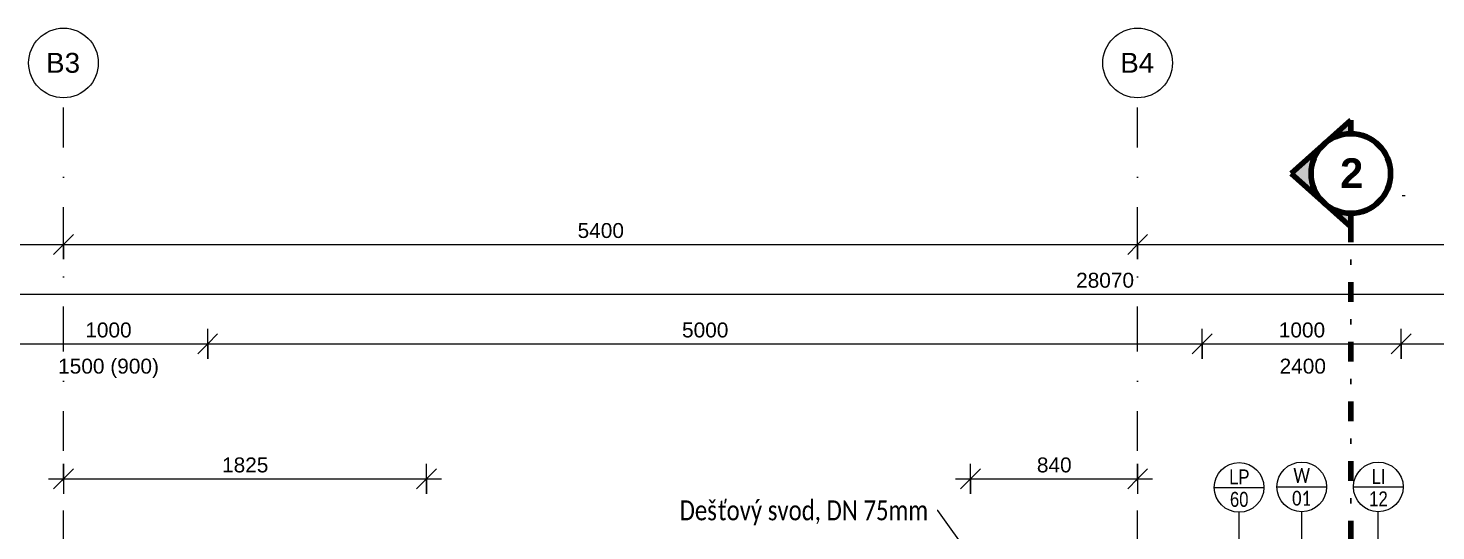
# Model space of a CAD drawing. Header units: millimetres. Extents: x -8668 to 43537, y -2985 to 58543.
# Drawn here: x 1593 to 8670, y 56015 to 58543 of the extents above; entities that cross this region are included whole.
import ezdxf

# ---------------------------------------------------------------- set-up
doc = ezdxf.new("R2010")
doc.units = ezdxf.units.MM
for name, pattern in [('HA_DashDot_10mm-S3mm', [500, 200, -150, 0, -150]), ('HA_DashDot_4mm-S1mm', [200, 100, -50, 0, -50]), ('HA_DashDot_6mm-S2mm', [300, 100, -100, 0, -100])]:
    doc.linetypes.add(name, pattern=pattern)
for name, color, linetype, lineweight in [('A-____-____-DIMS', 9, 'Continuous', 5), ('A-____-____-DIMS-50', 9, 'Continuous', 5), ('A-FLOR-HRAL-IDEN', 9, 'Continuous', 9), ('A-GENM-____-IDEN', 9, 'Continuous', 9), ('A-GLAZ-____-IDEN', 9, 'Continuous', 9), ('G-____-____-SYMB', 9, 'HA_DashDot_4mm-S1mm', 9), ('G-____-____-TEXT', 9, 'Continuous', 5), ('S-GRID-____-IDEN', 9, 'Continuous', 9), ('S-GRID-____-OTLN', 9, 'Continuous', 5)]:
    doc.layers.add(name, color=color, linetype=linetype, lineweight=lineweight)
doc.styles.add('Arial', font='arial.ttf', dxfattribs={"height": 100})
doc.styles.add('Arial_1', font='arial.ttf', dxfattribs={"height": 75})
doc.styles.add('Arial_2', font='arial.ttf', dxfattribs={"width": 0.8, "height": 75})
doc.styles.add('Arial_3', font='arial.ttf', dxfattribs={"height": 50})
doc.styles.add('Arial_B_1', font='arialbd.ttf', dxfattribs={"height": 150})
doc.styles.add('Calibri', font='calibri.ttf', dxfattribs={"width": 0.8, "height": 75})
doc.styles.add('Calibri_1', font='calibri.ttf', dxfattribs={"width": 0.8, "height": 100})
doc.dimstyles.new('Inner_Dimensions', dxfattribs={"dimscale": 304.8, "dimtxt": 76.519455, "dimasz": 0.328084, "dimexe": 0.246063, "dimexo": 0.0625, "dimgap": 0.032808, "dimtad": 1, "dimdec": 0, "dimzin": 0, "dimdsep": 46, "dimtxsty": 'Arial_1', "dimblk1": 'OBLIQUE', "dimblk2": 'OBLIQUE', "dimsah": 1, "dimcen": 0.09, "dimdle": 0.246063, "dimazin": 0, "dimtfac": 1, "dimtdec": 4, "dimtix": 1, "dimtmove": 2, "dimatfit": 3, "dimfxl": 0.246063, "dimfxlon": 1, "dimtvp": 1, "dimtolj": 1, "dimtzin": 0, "dimlwd": 9, "dimlwe": 9, "dimarcsym": 2})
doc.dimstyles.new('Inner_Dimensions_1', dxfattribs={"dimscale": 304.8, "dimtxt": 76.519455, "dimasz": 0.328084, "dimexe": 0.246063, "dimexo": 0.0625, "dimgap": 0.032808, "dimtad": 1, "dimdec": 0, "dimzin": 0, "dimdsep": 46, "dimtxsty": 'Arial_1', "dimblk1": 'OBLIQUE', "dimblk2": 'OBLIQUE', "dimsah": 1, "dimcen": 0.09, "dimdle": 0.246063, "dimazin": 0, "dimtfac": 1, "dimtdec": 4, "dimtix": 1, "dimtmove": 0, "dimatfit": 3, "dimfxl": 0.246063, "dimfxlon": 1, "dimtvp": 1, "dimtolj": 1, "dimtzin": 0, "dimlwd": 9, "dimlwe": 9, "dimarcsym": 2})

# ---------------------------------------------------------------- blocks, each defined once
blk = doc.blocks.new('Grid - Radius 3_5mm-353793-DPS_2NP - B')
at = {"layer": 'S-GRID-____-IDEN'}
blk.add_circle((0, 0), 3.5, dxfattribs=at)
blk = doc.blocks.new('DIMBLOCK50-DPS_2NP - B')
at = {"layer": 'A-____-____-DIMS-50', "lineweight": 9}
for p, q in [((1495.7, 56880.6), (1495.7, 57030.6)), ((1495.7, 56955.6), (1545.7, 57005.6)), ((2495.7, 56880.6), (2495.7, 57030.6)), ((2495.7, 56955.6), (2545.7, 57005.6)), ((1495.7, 56955.6), (1445.7, 56905.6)), ((1495.7, 56955.6), (2495.7, 56955.6)), ((1495.7, 56955.6), (1495.7, 56880.6)), ((2495.7, 56955.6), (2445.7, 56905.6)), ((2495.7, 56955.6), (2495.7, 56880.6))]:
    blk.add_line(p, q, dxfattribs=at)
at = {"layer": 'A-____-____-DIMS-50', "color": 0, "lineweight": 9, "insert": (1880.3, 57063), "char_height": 75, "width": 276.883, "attachment_point": 1, "line_spacing_factor": 0.941778, "style": 'Arial_1'}
blk.add_mtext('1000', dxfattribs=at)
blk = doc.blocks.new('_Oblique')
at = {"color": 0, "linetype": 'ByBlock', "lineweight": -2}
blk.add_line((-0.5, -0.5), (0.5, 0.5), dxfattribs=at)
blk = doc.blocks.new('DIMBLOCK51-DPS_2NP - B')
at = {"layer": 'A-____-____-DIMS-50', "lineweight": 9}
for p, q in [((2495.7, 56880.6), (2495.7, 57030.6)), ((2495.7, 56955.6), (2545.7, 57005.6)), ((7495.7, 56880.6), (7495.7, 57030.6)), ((7495.7, 56955.6), (7545.7, 57005.6)), ((2495.7, 56955.6), (2445.7, 56905.6)), ((2495.7, 56955.6), (7495.7, 56955.6)), ((2495.7, 56955.6), (2495.7, 56880.6)), ((7495.7, 56955.6), (7445.7, 56905.6)), ((7495.7, 56955.6), (7495.7, 56880.6))]:
    blk.add_line(p, q, dxfattribs=at)
at = {"layer": 'A-____-____-DIMS-50', "color": 0, "lineweight": 9, "insert": (4880.3, 57063), "char_height": 75, "width": 276.883, "attachment_point": 1, "line_spacing_factor": 0.941778, "style": 'Arial_1'}
blk.add_mtext('5000', dxfattribs=at)
blk = doc.blocks.new('DIMBLOCK52-DPS_2NP - B')
at = {"layer": 'A-____-____-DIMS-50', "lineweight": 9}
for p, q in [((7495.7, 56880.6), (7495.7, 57030.6)), ((7495.7, 56955.6), (7545.7, 57005.6)), ((8495.7, 56880.6), (8495.7, 57030.6)), ((8495.7, 56955.6), (8545.7, 57005.6)), ((7495.7, 56955.6), (7445.7, 56905.6)), ((7495.7, 56955.6), (8495.7, 56955.6)), ((7495.7, 56955.6), (7495.7, 56880.6)), ((8495.7, 56955.6), (8445.7, 56905.6)), ((8495.7, 56955.6), (8495.7, 56880.6))]:
    blk.add_line(p, q, dxfattribs=at)
at = {"layer": 'A-____-____-DIMS-50', "color": 0, "lineweight": 9, "insert": (7880.3, 57063), "char_height": 75, "width": 276.883, "attachment_point": 1, "line_spacing_factor": 0.941778, "style": 'Arial_1'}
blk.add_mtext('1000', dxfattribs=at)
blk = doc.blocks.new('DIMBLOCK53-DPS_2NP - B')
at = {"layer": 'A-____-____-DIMS-50', "lineweight": 9}
for p, q in [((8495.7, 56880.6), (8495.7, 57030.6)), ((8495.7, 56955.6), (8545.7, 57005.6)), ((11845.7, 56880.6), (11845.7, 57030.6)), ((11845.7, 56955.6), (11895.7, 57005.6)), ((8495.7, 56955.6), (8445.7, 56905.6)), ((8495.7, 56955.6), (11845.7, 56955.6)), ((8495.7, 56955.6), (8495.7, 56880.6)), ((11845.7, 56955.6), (11795.7, 56905.6)), ((11845.7, 56955.6), (11845.7, 56880.6))]:
    blk.add_line(p, q, dxfattribs=at)
at = {"layer": 'A-____-____-DIMS-50', "color": 0, "lineweight": 9, "insert": (10055.3, 57063), "char_height": 75, "width": 276.883, "attachment_point": 1, "line_spacing_factor": 0.941778, "style": 'Arial_1'}
blk.add_mtext('3350', dxfattribs=at)
blk = doc.blocks.new('HA_TAG_WD - Type Mark-1536199-DPS_2NP - B')
at = {"layer": 'A-GLAZ-____-IDEN'}
blk.add_line((-2.5, 0), (2.5, 0), dxfattribs=at)
blk.add_circle((0, 0), 2.5, dxfattribs=at)
blk = doc.blocks.new('Section - With Sheet Number-366786-DPS_2NP - B')
at = {"layer": 'G-____-____-SYMB', "linetype": 'Continuous', "lineweight": 5}
h = blk.add_hatch(color=256, dxfattribs=at)
edge = h.paths.add_edge_path()
edge.add_line((1.37, 0), (0, 0))
edge.add_arc((-4, 0), 4, 0, 180)
edge.add_line((-8, 0), (-9.37, 0))
edge.add_line((-9.37, 0), (-4, 6))
edge.add_line((-4, 6), (1.37, 0))
at = {"layer": 'G-____-____-SYMB', "linetype": 'Continuous', "lineweight": 100}
for p, q in [((-4, 6), (-9.37, 0)), ((1.37, 0), (-4, 6)), ((-9.37, 0), (-8, 0)), ((0, 0), (1.37, 0))]:
    blk.add_line(p, q, dxfattribs=at)
blk.add_circle((-4, 0), 4, dxfattribs=at)
blk.add_arc((-4, 0), 4, 0, 180, dxfattribs=at)
blk = doc.blocks.new('DIMBLOCK239-DPS_2NP - B')
at = {"layer": 'A-____-____-DIMS-50', "lineweight": 9}
for p, q in [((-6864.3, 57130.6), (-6864.3, 57280.6)), ((-6864.3, 57205.6), (-6814.3, 57255.6)), ((21205.7, 57130.6), (21205.7, 57280.6)), ((21205.7, 57205.6), (21255.7, 57255.6)), ((-6939.3, 57205.6), (21280.7, 57205.6)), ((-6864.3, 57205.6), (-6914.3, 57155.6)), ((-6864.3, 57205.6), (-6864.3, 57130.6)), ((21205.7, 57205.6), (21155.7, 57155.6)), ((21205.7, 57205.6), (21205.7, 57130.6))]:
    blk.add_line(p, q, dxfattribs=at)
at = {"layer": 'A-____-____-DIMS-50', "color": 0, "lineweight": 9, "insert": (6861.3, 57313), "char_height": 75, "width": 346.103, "attachment_point": 1, "line_spacing_factor": 0.941778, "style": 'Arial_1'}
blk.add_mtext('28070', dxfattribs=at)
blk = doc.blocks.new('HA_TAG_GM_Products - Generic-588599-DPS_2NP - B')
at = {"layer": 'A-GENM-____-IDEN'}
blk.add_line((-2.5, 0), (2.5, 0), dxfattribs=at)
blk.add_circle((0, 0), 2.5, dxfattribs=at)
blk = doc.blocks.new('DIMBLOCK255-DPS_2NP - B')
at = {"layer": 'A-____-____-DIMS-50', "lineweight": 9}
for p, q in [((-929.3, 57380.6), (-929.3, 57530.6)), ((-929.3, 57455.6), (-879.3, 57505.6)), ((1770.7, 57380.6), (1770.7, 57530.6)), ((1770.7, 57455.6), (1820.7, 57505.6)), ((-929.3, 57455.6), (-979.3, 57405.6)), ((-929.3, 57455.6), (1770.7, 57455.6)), ((-929.3, 57455.6), (-929.3, 57380.6)), ((1770.7, 57455.6), (1720.7, 57405.6)), ((1770.7, 57455.6), (1770.7, 57380.6))]:
    blk.add_line(p, q, dxfattribs=at)
at = {"layer": 'A-____-____-DIMS-50', "color": 0, "lineweight": 9, "insert": (305.3, 57563), "char_height": 75, "width": 276.883, "attachment_point": 1, "line_spacing_factor": 0.941778, "style": 'Arial_1'}
blk.add_mtext('2700', dxfattribs=at)
blk = doc.blocks.new('DIMBLOCK256-DPS_2NP - B')
at = {"layer": 'A-____-____-DIMS-50', "lineweight": 9}
for p, q in [((1770.7, 57380.6), (1770.7, 57530.6)), ((1770.7, 57455.6), (1820.7, 57505.6)), ((7170.7, 57380.6), (7170.7, 57530.6)), ((7170.7, 57455.6), (7220.7, 57505.6)), ((1770.7, 57455.6), (1720.7, 57405.6)), ((1770.7, 57455.6), (7170.7, 57455.6)), ((1770.7, 57455.6), (1770.7, 57380.6)), ((7170.7, 57455.6), (7120.7, 57405.6)), ((7170.7, 57455.6), (7170.7, 57380.6))]:
    blk.add_line(p, q, dxfattribs=at)
at = {"layer": 'A-____-____-DIMS-50', "color": 0, "lineweight": 9, "insert": (4355.3, 57563), "char_height": 75, "width": 276.883, "attachment_point": 1, "line_spacing_factor": 0.941778, "style": 'Arial_1'}
blk.add_mtext('5400', dxfattribs=at)
blk = doc.blocks.new('DIMBLOCK257-DPS_2NP - B')
at = {"layer": 'A-____-____-DIMS-50', "lineweight": 9}
for p, q in [((7170.7, 57380.6), (7170.7, 57530.6)), ((7170.7, 57455.6), (7220.7, 57505.6)), ((12570.7, 57380.6), (12570.7, 57530.6)), ((12570.7, 57455.6), (12620.7, 57505.6)), ((7170.7, 57455.6), (7120.7, 57405.6)), ((7170.7, 57455.6), (12570.7, 57455.6)), ((7170.7, 57455.6), (7170.7, 57380.6)), ((12570.7, 57455.6), (12520.7, 57405.6)), ((12570.7, 57455.6), (12570.7, 57380.6))]:
    blk.add_line(p, q, dxfattribs=at)
at = {"layer": 'A-____-____-DIMS-50', "color": 0, "lineweight": 9, "insert": (9755.3, 57563), "char_height": 75, "width": 276.883, "attachment_point": 1, "line_spacing_factor": 0.941778, "style": 'Arial_1'}
blk.add_mtext('5400', dxfattribs=at)
blk = doc.blocks.new('DIMBLOCK261-DPS_2NP - B')
at = {"layer": 'A-____-____-DIMS-50', "lineweight": 9}
for p, q in [((1770.7, 56352.1), (1770.7, 56202.1)), ((1770.7, 56277.1), (1770.7, 56352.1)), ((3595.7, 56202.1), (3595.7, 56352.1)), ((1695.7, 56277.1), (3670.7, 56277.1)), ((1770.7, 56277.1), (1720.7, 56227.1)), ((1770.7, 56277.1), (1820.7, 56327.1)), ((3595.7, 56277.1), (3545.7, 56227.1)), ((3595.7, 56277.1), (3645.7, 56327.1)), ((3595.7, 56277.1), (3595.7, 56202.1))]:
    blk.add_line(p, q, dxfattribs=at)
at = {"layer": 'A-____-____-DIMS-50', "color": 0, "lineweight": 9, "insert": (2567.8, 56384.4), "char_height": 75, "width": 276.883, "attachment_point": 1, "line_spacing_factor": 0.941778, "style": 'Arial_1'}
blk.add_mtext('1825', dxfattribs=at)
blk = doc.blocks.new('DIMBLOCK262-DPS_2NP - B')
at = {"layer": 'A-____-____-DIMS-50', "lineweight": 9}
for p, q in [((6330.7, 56202.1), (6330.7, 56352.1)), ((7170.7, 56352.1), (7170.7, 56202.1)), ((7170.7, 56277.1), (7170.7, 56352.1)), ((6255.7, 56277.1), (7245.7, 56277.1)), ((6330.7, 56277.1), (6280.7, 56227.1)), ((6330.7, 56277.1), (6380.7, 56327.1)), ((6330.7, 56277.1), (6330.7, 56202.1)), ((7170.7, 56277.1), (7120.7, 56227.1)), ((7170.7, 56277.1), (7220.7, 56327.1))]:
    blk.add_line(p, q, dxfattribs=at)
at = {"layer": 'A-____-____-DIMS-50', "color": 0, "lineweight": 9, "insert": (6664.2, 56384.4), "char_height": 75, "width": 207.662, "attachment_point": 1, "line_spacing_factor": 0.941778, "style": 'Arial_1'}
blk.add_mtext('840', dxfattribs=at)
blk = doc.blocks.new('HA_TAG_GM_Railings - Generic-2075290-DPS_2NP - B')
at = {"layer": 'A-FLOR-HRAL-IDEN'}
blk.add_line((-2.5, 0), (2.5, 0), dxfattribs=at)
blk.add_circle((0, 0), 2.5, dxfattribs=at)

msp = doc.modelspace()

# ---------------------------------------------------------------- linework, layer by layer
at = {"layer": 'A-FLOR-HRAL-IDEN'}
msp.add_line((7680.6, 55926.4), (7680.6, 56109), dxfattribs=at)
at = {"layer": 'A-GENM-____-IDEN'}
msp.add_line((8380.7, 55817), (8380.7, 56111.3), dxfattribs=at)
at = {"layer": 'A-GLAZ-____-IDEN'}
msp.add_line((7995.7, 55817), (7995.7, 56109), dxfattribs=at)
at = {"layer": 'G-____-____-SYMB', "linetype": 'HA_DashDot_6mm-S2mm', "lineweight": 100}
msp.add_line((8242.7, 55365.9), (8242.7, 57612), dxfattribs=at)
at = {"layer": 'G-____-____-TEXT', "color": 10, "lineweight": 9}
for p, q in [((6165.9, 56118.4), (6163.1, 56118.4)), ((6329.7, 55888.1), (6165.9, 56118.4))]:
    msp.add_line(p, q, dxfattribs=at)
at = {"layer": 'S-GRID-____-OTLN', "linetype": 'HA_DashDot_10mm-S3mm', "lineweight": 9}
for p, q in [((1770.7, 56942.9), (1770.7, 58192.9)), ((7170.7, 56942.9), (7170.7, 58192.9)), ((1770.7, 38414.3), (1770.7, 56942.9)), ((7170.7, 38414.3), (7170.7, 56942.9))]:
    msp.add_line(p, q, dxfattribs=at)

# ---------------------------------------------------------------- block references
at = {"layer": 'A-FLOR-HRAL-IDEN', "xscale": 49.99999999999998, "yscale": 49.99999999999998, "zscale": 49.99999999999998}
msp.add_blockref('HA_TAG_GM_Railings - Generic-2075290-DPS_2NP - B', (7680.6, 56234), dxfattribs=at)
at = {"layer": 'A-GENM-____-IDEN', "xscale": 49.99999999999998, "yscale": 49.99999999999998, "zscale": 49.99999999999998}
msp.add_blockref('HA_TAG_GM_Products - Generic-588599-DPS_2NP - B', (8380.7, 56236.3), dxfattribs=at)
at = {"layer": 'A-GLAZ-____-IDEN', "xscale": 49.99999999999998, "yscale": 49.99999999999998, "zscale": 49.99999999999998}
msp.add_blockref('HA_TAG_WD - Type Mark-1536199-DPS_2NP - B', (7995.7, 56236.3), dxfattribs=at)
at = {"layer": 'G-____-____-SYMB', "linetype": 'Continuous', "lineweight": 100, "extrusion": (0, 0, -1), "xscale": 49.99999999999998, "yscale": 49.99999999999998, "zscale": 49.99999999999998, "rotation": 270.0000000000002}
msp.add_blockref('Section - With Sheet Number-366786-DPS_2NP - B', (-8242.7, 57612), dxfattribs=at)
at = {"layer": 'S-GRID-____-IDEN', "xscale": 49.99999999999998, "yscale": 49.99999999999998, "zscale": 49.99999999999998}
for p in [(1770.7, 58367.9), (7170.7, 58367.9)]:
    msp.add_blockref('Grid - Radius 3_5mm-353793-DPS_2NP - B', p, dxfattribs=at)

# ---------------------------------------------------------------- texts
at = {"layer": 'A-FLOR-HRAL-IDEN', "lineweight": 5, "char_height": 75, "attachment_point": 1, "style": 'Arial_2'}
for s, insert, width in [('LP', (7630.8, 56324.1), 125.063), ('60', (7634.8, 56211.4), 115.443)]:
    msp.add_mtext(s, dxfattribs=dict(at, insert=insert, width=width))
at = {"layer": 'A-GENM-____-IDEN', "lineweight": 5, "char_height": 75, "attachment_point": 1, "style": 'Arial_2'}
for s, insert, width in [('LI', (8346.9, 56326.4), 86.582), ('12', (8334.9, 56213.7), 115.443)]:
    msp.add_mtext(s, dxfattribs=dict(at, insert=insert, width=width))
at = {"layer": 'A-GLAZ-____-IDEN', "lineweight": 5, "char_height": 75, "attachment_point": 1}
for s, insert, width, style in [('1500 (900)', (1743.9, 56881.1), 629.325, 'Arial_1'), ('2400', (7884.4, 56881.1), 288.607, 'Arial_1'), ('W', (7953.9, 56331.5), 105.823, 'Calibri'), ('01', (7947.3, 56217.2), 121.856, 'Calibri')]:
    msp.add_mtext(s, dxfattribs=dict(at, insert=insert, width=width, style=style))
at = {"layer": 'G-____-____-SYMB', "linetype": 'Continuous', "lineweight": 5, "attachment_point": 1}
for s, insert, char_height, width, style in [('\\fArial|b1|i0|c0|p34|;2', (8188.6, 57888.6), 150, 144.304, 'Arial_B_1'), ('-', (8496.2, 57731.6), 50, 28.059, 'Arial_3')]:
    msp.add_mtext(s, dxfattribs=dict(at, insert=insert, char_height=char_height, width=width, style=style))
at = {"layer": 'G-____-____-TEXT', "color": 7, "lineweight": 9, "char_height": 100, "attachment_point": 1, "style": 'Calibri_1'}
for s, insert, width in [('Deš', (4868.1, 56168.4), 234.093), ('ťový svod, DN 75mm', (5061.3, 56168.4), 1305.147)]:
    msp.add_mtext(s, dxfattribs=dict(at, insert=insert, width=width))
at = {"layer": 'S-GRID-____-IDEN', "lineweight": 5, "char_height": 100, "width": 212.447, "attachment_point": 1, "style": 'Arial'}
for s, insert in [('B3', (1683.3, 58418.6)), ('B4', (7083.3, 58418.6))]:
    msp.add_mtext(s, dxfattribs=dict(at, insert=insert))

# ---------------------------------------------------------------- dimensions: what is measured, and where the dimension line sits
at = {"layer": 'A-____-____-DIMS', "lineweight": 9}
for base, p1, p2, override, picture, middle in [((1770.7, 57455.6), (-929.3, 57380.6), (1770.7, 57380.6), {"dimpost": '<>', "dimfxl": 2700}, 'DIMBLOCK255-DPS_2NP - B', (420.7, 57503.9)), ((7170.7, 57455.6), (1770.7, 57380.6), (7170.7, 57380.6), {"dimpost": '<>', "dimfxl": 5400}, 'DIMBLOCK256-DPS_2NP - B', (4470.7, 57503.9)), ((12570.7, 57455.6), (7170.7, 57380.6), (12570.7, 57380.6), {"dimpost": '<>', "dimfxl": 5400}, 'DIMBLOCK257-DPS_2NP - B', (9870.7, 57503.9)), ((2495.7, 56955.6), (1495.7, 56880.6), (2495.7, 56880.6), {"dimpost": '<>', "dimfxl": 1000}, 'DIMBLOCK50-DPS_2NP - B', (1995.7, 57003.9)), ((7495.7, 56955.6), (2495.7, 56880.6), (7495.7, 56880.6), {"dimpost": '<>', "dimfxl": 5000}, 'DIMBLOCK51-DPS_2NP - B', (4995.7, 57003.9)), ((8495.7, 56955.6), (7495.7, 56880.6), (8495.7, 56880.6), {"dimpost": '<>', "dimfxl": 1000}, 'DIMBLOCK52-DPS_2NP - B', (7995.7, 57003.9)), ((11845.7, 56955.6), (8495.7, 56880.6), (11845.7, 56880.6), {"dimpost": '<>', "dimfxl": 3350}, 'DIMBLOCK53-DPS_2NP - B', (10170.7, 57004)), ((3595.7, 56277.1), (1770.7, 56352.1), (3595.7, 56202.1), {"dimpost": '<>', "dimfxl": 1831.154008}, 'DIMBLOCK261-DPS_2NP - B', (2683.2, 56325.4)), ((7170.7, 56277.1), (6330.7, 56202.1), (7170.7, 56352.1), {"dimpost": '<>', "dimfxl": 853.287759}, 'DIMBLOCK262-DPS_2NP - B', (6750.7, 56325.4))]:
    dim = msp.add_linear_dim(base=base, p1=p1, p2=p2, dimstyle='Inner_Dimensions_1', override=override, dxfattribs=at)
    dim.commit()
    dim.dimension.update_dxf_attribs({"geometry": picture, "text_midpoint": middle})
dim = msp.add_linear_dim(base=(21205.7, 57205.6), p1=(-6864.3, 57130.6), p2=(21205.7, 57130.6), dimstyle='Inner_Dimensions', override={"dimpost": '<>', "dimfxl": 28070}, dxfattribs=at)
dim.commit()
dim.dimension.update_dxf_attribs({"geometry": 'DIMBLOCK239-DPS_2NP - B', "text_midpoint": (7034.4, 57263), "dimtype": 160})

doc.saveas('drawing.dxf')
